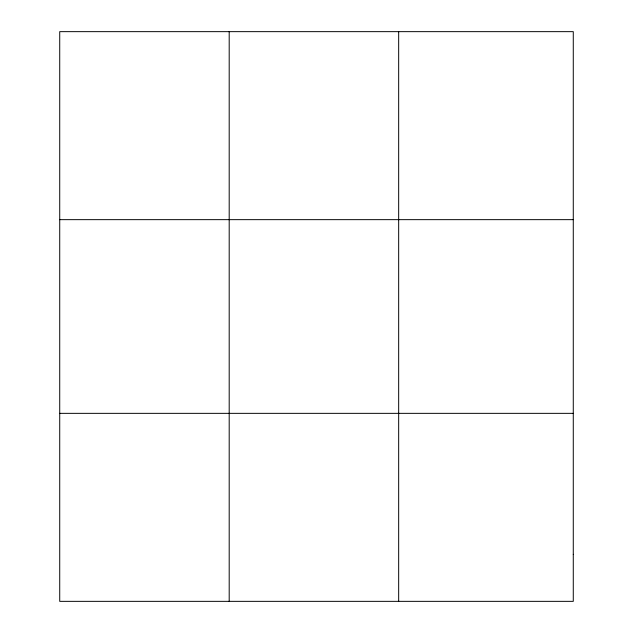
<?xml version="1.0" encoding="UTF-8"?>
<svg xmlns="http://www.w3.org/2000/svg" width="633" height="633" viewBox="0 0 633 633"><rect width="100%" height="100%" fill="white"/><g stroke="black" fill="none" stroke-linecap="round" stroke-linejoin="round"><path stroke-width="0.95" d="M229.193 31.65L229.193 601.35M398.671 31.65L398.671 601.35M59.724 219.651L573.276 219.651M59.724 413.349L573.276 413.349M573.276 554.35L573.276 601.35L59.724 601.35L59.724 31.65L573.276 31.65L573.276 554.35"/></g></svg>
